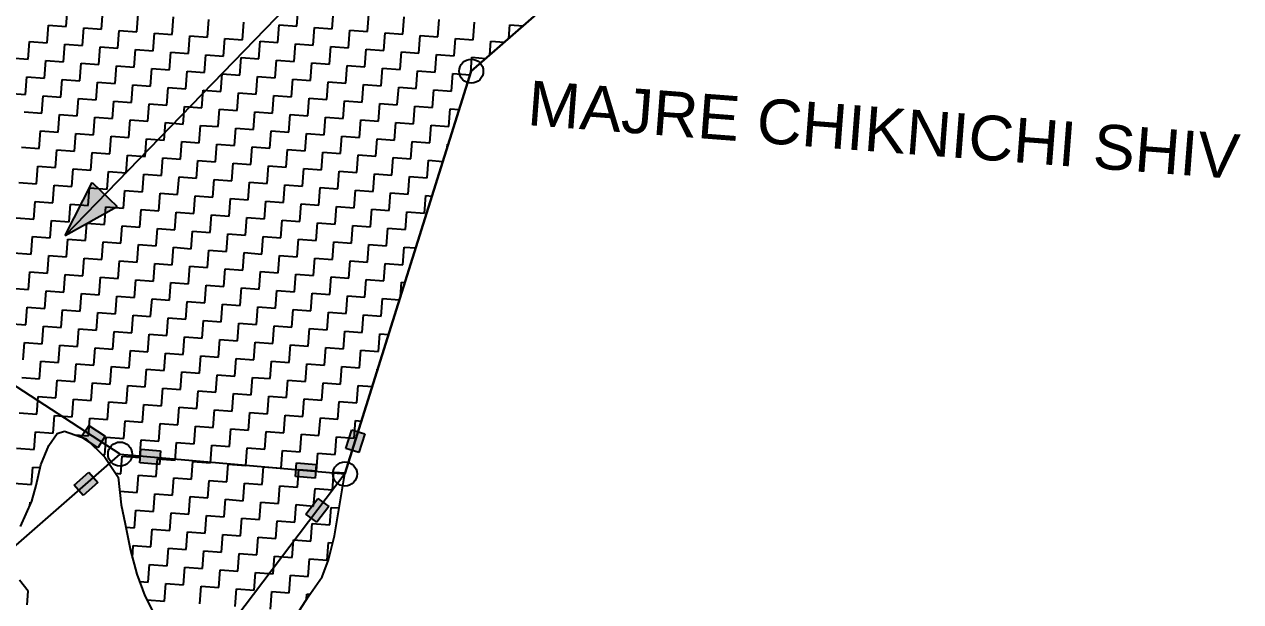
# Model space of a CAD drawing. Header units: metres. Extents: x 277693 to 281059, y 2038920 to 2043234.
# Drawn here: x 279938 to 280623, y 2039833 to 2040159 of the extents above; entities that cross this region are included whole.
import ezdxf

# ---------------------------------------------------------------- set-up
doc = ezdxf.new("R2010")
doc.units = ezdxf.units.M
doc.header["$MEASUREMENT"] = 0
for name, color, linetype in [('POLY_HATCH', 12, 'Continuous'), ('POLY_PARCEL', 6, 'Continuous'), ('TEXT_MAPOUT', 7, 'Continuous'), ('V_BOUND_LINE', 7, 'Continuous')]:
    doc.layers.add(name, color=color, linetype=linetype)
doc.styles.get("Standard").update_dxf_attribs({"font": 'arial.ttf'})

msp = doc.modelspace()

# ---------------------------------------------------------------- hatches: boundary and pattern name
h = msp.add_hatch(color=256)
h.paths.add_polyline_path([(279983.44, 2040062.76), (279976.39, 2040069.58), (279961.13, 2040039.71)])
h.paths.add_polyline_path([(279961.13, 2040039.71), (279990.49, 2040055.93), (279983.44, 2040062.76)])
for points in [[(279979.55, 2039920.07), (279983.74, 2039926.49), (279974.45, 2039932.54), (279970.26, 2039926.12)], [(280119.18, 2039919.64), (280126.5, 2039917.35), (280129.81, 2039927.92), (280122.49, 2039930.22)], [(280003.88, 2039919.28), (280003.2, 2039911.64), (280014.24, 2039910.66), (280014.92, 2039918.3)], [(280101.84, 2039902.91), (280102.51, 2039910.55), (280091.47, 2039911.53), (280090.79, 2039903.89)], [(279979.63, 2039900.48), (279974.58, 2039906.25), (279966.24, 2039898.95), (279971.28, 2039893.18)], [(280109.57, 2039886.88), (280103.46, 2039891.51), (280096.76, 2039882.67), (280102.87, 2039878.04)]]:
    msp.add_hatch(color=256).paths.add_polyline_path(points)

# ---------------------------------------------------------------- linework, layer by layer
for p, q in [((279961.13, 2040039.71), (280095.54, 2040178.55)), ((279961.13, 2040039.71), (279976.39, 2040069.58)), ((279976.39, 2040069.58), (279990.49, 2040055.93)), ((279961.13, 2040039.71), (279990.49, 2040055.93)), ((279970.26, 2039926.12), (279974.45, 2039932.54)), ((279974.45, 2039932.54), (279983.74, 2039926.49)), ((280119.18, 2039919.64), (280122.49, 2039930.22)), ((280122.49, 2039930.22), (280129.81, 2039927.92)), ((279979.55, 2039920.07), (279970.26, 2039926.12)), ((279983.74, 2039926.49), (279979.55, 2039920.07)), ((280129.81, 2039927.92), (280126.5, 2039917.35)), ((280003.2, 2039911.64), (280003.88, 2039919.28)), ((280003.88, 2039919.28), (280014.92, 2039918.3)), ((280014.92, 2039918.3), (280014.24, 2039910.66)), ((280126.5, 2039917.35), (280119.18, 2039919.64)), ((280014.24, 2039910.66), (280003.2, 2039911.64)), ((280090.79, 2039903.89), (280091.47, 2039911.53)), ((280091.47, 2039911.53), (280102.51, 2039910.55)), ((280102.51, 2039910.55), (280101.84, 2039902.91)), ((279966.24, 2039898.95), (279974.58, 2039906.25)), ((279974.58, 2039906.25), (279979.63, 2039900.48)), ((280101.84, 2039902.91), (280090.79, 2039903.89)), ((279971.28, 2039893.18), (279966.24, 2039898.95)), ((279979.63, 2039900.48), (279971.28, 2039893.18)), ((280096.76, 2039882.67), (280103.46, 2039891.51)), ((280103.46, 2039891.51), (280109.57, 2039886.88)), ((280102.87, 2039878.04), (280096.76, 2039882.67)), ((280109.57, 2039886.88), (280102.87, 2039878.04))]:
    msp.add_line(p, q)
for centre in [(280189.79, 2040132.25), (279992.1, 2039916.47), (280118.7, 2039905.27)]:
    msp.add_circle(centre, 6.78)
at = {"layer": 'POLY_HATCH'}
for p, q in [((280189.79, 2040132.25), (280326.14, 2040251.53)), ((280118.7, 2039905.27), (280189.79, 2040132.25)), ((279956.64, 2039928.03), (279960.91, 2039929.48)), ((279960.91, 2039929.48), (279973.02, 2039925.01)), ((279951.98, 2039921.27), (279956.64, 2039928.03)), ((279973.02, 2039925.01), (279983.51, 2039914.73)), ((279947.59, 2039910.34), (279951.98, 2039921.27)), ((279944.93, 2039898.69), (279947.59, 2039910.34)), ((279983.51, 2039914.73), (279990.96, 2039903.5)), ((279990.96, 2039903.5), (279992.74, 2039887.95)), ((280112.85, 2039870.43), (280118.7, 2039905.27)), ((279942.49, 2039889.99), (279944.93, 2039898.69)), ((279936.07, 2039875.66), (279942.49, 2039889.99)), ((279992.74, 2039887.95), (279994.89, 2039877.12)), ((279994.89, 2039877.12), (279997.9, 2039862.08)), ((280109.38, 2039856.85), (280112.85, 2039870.43)), ((279997.9, 2039862.08), (280001.63, 2039848.75)), ((280105.8, 2039847.35), (280109.38, 2039856.85)), ((280001.63, 2039848.75), (280006.04, 2039836.57)), ((280098.03, 2039836.13), (280105.8, 2039847.35)), ((279940.42, 2039839.17), (279935.56, 2039845.47)), ((279939.84, 2039831.51), (279940.42, 2039839.17)), ((280006.04, 2039836.57), (280010.18, 2039828.55)), ((280091.56, 2039826.03), (280098.03, 2039836.13))]:
    msp.add_line(p, q, dxfattribs=at)
at = {"layer": 'POLY_HATCH', "linetype": 'Continuous'}
for p, q in [((279961.8, 2040157.39), (279962.56, 2040167.32)), ((279981.66, 2040155.89), (279982.41, 2040165.81)), ((280001.52, 2040154.38), (280002.27, 2040164.31)), ((280021.37, 2040152.87), (280022.12, 2040162.8)), ((280091.62, 2040157.53), (280092.37, 2040167.46)), ((280111.47, 2040156.03), (280112.23, 2040165.95)), ((280131.33, 2040154.52), (280132.08, 2040164.45)), ((280151.18, 2040153.01), (280151.94, 2040162.94)), ((279951.12, 2040148.22), (279951.88, 2040158.14)), ((279951.88, 2040158.14), (279961.8, 2040157.39)), ((279970.98, 2040146.71), (279971.73, 2040156.64)), ((279971.73, 2040156.64), (279981.66, 2040155.89)), ((279990.83, 2040145.2), (279991.59, 2040155.13)), ((279991.59, 2040155.13), (280001.52, 2040154.38)), ((280041.23, 2040151.37), (280041.98, 2040161.3)), ((280061.08, 2040149.86), (280061.83, 2040159.79)), ((280080.94, 2040148.36), (280081.69, 2040158.28)), ((280081.69, 2040158.28), (280091.62, 2040157.53)), ((280100.79, 2040146.85), (280101.55, 2040156.78)), ((280101.55, 2040156.78), (280111.47, 2040156.03)), ((280120.65, 2040145.34), (280121.4, 2040155.27)), ((280121.4, 2040155.27), (280131.33, 2040154.52)), ((280171.04, 2040151.51), (280171.79, 2040161.44)), ((280190.9, 2040150), (280191.65, 2040159.93)), ((280210.92, 2040150.74), (280211.5, 2040158.42)), ((280211.5, 2040158.42), (280219.05, 2040157.85)), ((279940.44, 2040139.04), (279941.2, 2040148.97)), ((279941.2, 2040148.97), (279951.12, 2040148.22)), ((280010.69, 2040143.7), (280011.44, 2040153.63)), ((280011.44, 2040153.63), (280021.37, 2040152.87)), ((280030.55, 2040142.19), (280031.3, 2040152.12)), ((280031.3, 2040152.12), (280041.23, 2040151.37)), ((280050.4, 2040140.69), (280051.15, 2040150.62)), ((280051.15, 2040150.62), (280061.08, 2040149.86)), ((280070.26, 2040139.18), (280071.01, 2040149.11)), ((280071.01, 2040149.11), (280080.94, 2040148.36)), ((280140.5, 2040143.84), (280141.26, 2040153.77)), ((280141.26, 2040153.77), (280151.18, 2040153.01)), ((280160.36, 2040142.33), (280161.11, 2040152.26)), ((280161.11, 2040152.26), (280171.04, 2040151.51)), ((280180.22, 2040140.83), (280180.97, 2040150.75)), ((280180.97, 2040150.75), (280190.9, 2040150)), ((280200.23, 2040141.38), (280200.82, 2040149.25)), ((280200.82, 2040149.25), (280208.55, 2040148.66)), ((279960.3, 2040137.54), (279961.05, 2040147.46)), ((279961.05, 2040147.46), (279970.98, 2040146.71)), ((279980.15, 2040136.03), (279980.91, 2040145.96)), ((279980.91, 2040145.96), (279990.83, 2040145.2)), ((280000.01, 2040134.52), (280000.76, 2040144.45)), ((280000.76, 2040144.45), (280010.69, 2040143.7)), ((280019.87, 2040133.02), (280020.62, 2040142.95)), ((280020.62, 2040142.95), (280030.55, 2040142.19)), ((280039.72, 2040131.51), (280040.47, 2040141.44)), ((280040.47, 2040141.44), (280050.4, 2040140.69)), ((280090.11, 2040137.68), (280090.87, 2040147.6)), ((280090.87, 2040147.6), (280100.79, 2040146.85)), ((280109.97, 2040136.17), (280110.72, 2040146.1)), ((280110.72, 2040146.1), (280120.65, 2040145.34)), ((280129.82, 2040134.66), (280130.58, 2040144.59)), ((280130.58, 2040144.59), (280140.5, 2040143.84)), ((280149.68, 2040133.16), (280150.43, 2040143.09)), ((280150.43, 2040143.09), (280160.36, 2040142.33)), ((280169.53, 2040131.65), (280170.29, 2040141.58)), ((280170.29, 2040141.58), (280180.22, 2040140.83)), ((279930.52, 2040139.79), (279940.44, 2040139.04)), ((279949.62, 2040128.36), (279950.37, 2040138.29)), ((279950.37, 2040138.29), (279960.3, 2040137.54)), ((279969.47, 2040126.86), (279970.23, 2040136.78)), ((279970.23, 2040136.78), (279980.15, 2040136.03)), ((279989.33, 2040125.35), (279990.08, 2040135.28)), ((279990.08, 2040135.28), (280000.01, 2040134.52)), ((280059.58, 2040130.01), (280060.33, 2040139.93)), ((280060.33, 2040139.93), (280070.26, 2040139.18)), ((280079.43, 2040128.5), (280080.18, 2040138.43)), ((280080.18, 2040138.43), (280090.11, 2040137.68)), ((280099.29, 2040126.99), (280100.04, 2040136.92)), ((280100.04, 2040136.92), (280109.97, 2040136.17)), ((280119.14, 2040125.49), (280119.9, 2040135.42)), ((280119.9, 2040135.42), (280129.82, 2040134.66)), ((280189.47, 2040131.24), (280190.14, 2040140.07)), ((280190.14, 2040140.07), (280198.05, 2040139.47)), ((279938.94, 2040119.19), (279939.69, 2040129.11)), ((279939.69, 2040129.11), (279949.62, 2040128.36)), ((280009.18, 2040123.84), (280009.94, 2040133.77)), ((280009.94, 2040133.77), (280019.87, 2040133.02)), ((280029.04, 2040122.34), (280029.79, 2040132.27)), ((280029.79, 2040132.27), (280039.72, 2040131.51)), ((280048.9, 2040120.83), (280049.65, 2040130.76)), ((280049.65, 2040130.76), (280059.58, 2040130.01)), ((280068.75, 2040119.33), (280069.5, 2040129.25)), ((280069.5, 2040129.25), (280079.43, 2040128.5)), ((280088.61, 2040117.82), (280089.36, 2040127.75)), ((280089.36, 2040127.75), (280099.29, 2040126.99)), ((280139, 2040123.98), (280139.75, 2040133.91)), ((280139.75, 2040133.91), (280149.68, 2040133.16)), ((280158.85, 2040122.48), (280159.61, 2040132.41)), ((280159.61, 2040132.41), (280169.53, 2040131.65)), ((280178.71, 2040120.97), (280179.46, 2040130.9)), ((280179.46, 2040130.9), (280189.14, 2040130.17)), ((279958.79, 2040117.68), (279959.55, 2040127.61)), ((279959.55, 2040127.61), (279969.47, 2040126.86)), ((279978.65, 2040116.17), (279979.4, 2040126.1)), ((279979.4, 2040126.1), (279989.33, 2040125.35)), ((279998.5, 2040114.67), (279999.26, 2040124.6)), ((279999.26, 2040124.6), (280009.18, 2040123.84)), ((280018.36, 2040113.16), (280019.11, 2040123.09)), ((280019.11, 2040123.09), (280029.04, 2040122.34)), ((280038.21, 2040111.66), (280038.97, 2040121.58)), ((280038.97, 2040121.58), (280048.9, 2040120.83)), ((280108.46, 2040116.31), (280109.22, 2040126.24)), ((280109.22, 2040126.24), (280119.14, 2040125.49)), ((280128.32, 2040114.81), (280129.07, 2040124.74)), ((280129.07, 2040124.74), (280139, 2040123.98)), ((280148.17, 2040113.3), (280148.93, 2040123.23)), ((280148.93, 2040123.23), (280158.85, 2040122.48)), ((280168.03, 2040111.8), (280168.78, 2040121.72)), ((280168.78, 2040121.72), (280178.71, 2040120.97)), ((279929.01, 2040119.94), (279938.94, 2040119.19)), ((279948.11, 2040108.51), (279948.86, 2040118.43)), ((279948.86, 2040118.43), (279958.79, 2040117.68)), ((279967.97, 2040107), (279968.72, 2040116.93)), ((279968.72, 2040116.93), (279978.65, 2040116.17)), ((279987.82, 2040105.49), (279988.58, 2040115.42)), ((279988.58, 2040115.42), (279998.5, 2040114.67)), ((280058.07, 2040110.15), (280058.82, 2040120.08)), ((280058.82, 2040120.08), (280068.75, 2040119.33)), ((280077.93, 2040108.65), (280078.68, 2040118.57)), ((280078.68, 2040118.57), (280088.61, 2040117.82)), ((280097.78, 2040107.14), (280098.53, 2040117.07)), ((280098.53, 2040117.07), (280108.46, 2040116.31)), ((280117.64, 2040105.63), (280118.39, 2040115.56)), ((280118.39, 2040115.56), (280128.32, 2040114.81)), ((280137.49, 2040104.13), (280138.25, 2040114.06)), ((280138.25, 2040114.06), (280148.17, 2040113.3)), ((279938.18, 2040109.26), (279948.11, 2040108.51)), ((279957.29, 2040097.82), (279958.04, 2040107.75)), ((279958.04, 2040107.75), (279967.97, 2040107)), ((280007.68, 2040103.99), (280008.43, 2040113.92)), ((280008.43, 2040113.92), (280018.36, 2040113.16)), ((280027.53, 2040102.48), (280028.29, 2040112.41)), ((280028.29, 2040112.41), (280038.21, 2040111.66)), ((280047.39, 2040100.98), (280048.14, 2040110.9)), ((280048.14, 2040110.9), (280058.07, 2040110.15)), ((280067.25, 2040099.47), (280068, 2040109.4)), ((280068, 2040109.4), (280077.93, 2040108.65)), ((280087.1, 2040097.96), (280087.85, 2040107.89)), ((280087.85, 2040107.89), (280097.78, 2040107.14)), ((280157.35, 2040102.62), (280158.1, 2040112.55)), ((280158.1, 2040112.55), (280168.03, 2040111.8)), ((280177.2, 2040101.12), (280177.96, 2040111.04)), ((280177.96, 2040111.04), (280183.03, 2040110.66)), ((279977.14, 2040096.32), (279977.9, 2040106.25)), ((279977.9, 2040106.25), (279987.82, 2040105.49)), ((279997, 2040094.81), (279997.75, 2040104.74)), ((279997.75, 2040104.74), (280007.68, 2040103.99)), ((280016.85, 2040093.31), (280017.61, 2040103.24)), ((280017.61, 2040103.24), (280027.53, 2040102.48)), ((280036.71, 2040091.8), (280037.46, 2040101.73)), ((280037.46, 2040101.73), (280047.39, 2040100.98)), ((280106.96, 2040096.46), (280107.71, 2040106.39)), ((280107.71, 2040106.39), (280117.64, 2040105.63)), ((280126.81, 2040094.95), (280127.56, 2040104.88)), ((280127.56, 2040104.88), (280137.49, 2040104.13)), ((280146.67, 2040093.45), (280147.42, 2040103.37)), ((280147.42, 2040103.37), (280157.35, 2040102.62)), ((280166.52, 2040091.94), (280167.28, 2040101.87)), ((280167.28, 2040101.87), (280177.2, 2040101.12)), ((279946.61, 2040088.65), (279947.36, 2040098.58)), ((279947.36, 2040098.58), (279957.29, 2040097.82)), ((279966.46, 2040087.14), (279967.21, 2040097.07)), ((279967.21, 2040097.07), (279977.14, 2040096.32)), ((279986.32, 2040085.64), (279987.07, 2040095.57)), ((279987.07, 2040095.57), (279997, 2040094.81)), ((280006.17, 2040084.13), (280006.93, 2040094.06)), ((280006.93, 2040094.06), (280016.85, 2040093.31)), ((280056.56, 2040090.3), (280057.32, 2040100.22)), ((280057.32, 2040100.22), (280067.25, 2040099.47)), ((280076.42, 2040088.79), (280077.17, 2040098.72)), ((280077.17, 2040098.72), (280087.1, 2040097.96)), ((280096.28, 2040087.28), (280097.03, 2040097.21)), ((280097.03, 2040097.21), (280106.96, 2040096.46)), ((280116.13, 2040085.78), (280116.88, 2040095.71)), ((280116.88, 2040095.71), (280126.81, 2040094.95)), ((280135.99, 2040084.27), (280136.74, 2040094.2)), ((280136.74, 2040094.2), (280146.67, 2040093.45)), ((279936.68, 2040089.4), (279946.61, 2040088.65)), ((279955.78, 2040077.97), (279956.53, 2040087.9)), ((279956.53, 2040087.9), (279966.46, 2040087.14)), ((280026.03, 2040082.63), (280026.78, 2040092.55)), ((280026.78, 2040092.55), (280036.71, 2040091.8)), ((280045.88, 2040081.12), (280046.64, 2040091.05)), ((280046.64, 2040091.05), (280056.56, 2040090.3)), ((280065.74, 2040079.61), (280066.49, 2040089.54)), ((280066.49, 2040089.54), (280076.42, 2040088.79)), ((280085.59, 2040078.11), (280086.35, 2040088.04)), ((280086.35, 2040088.04), (280096.28, 2040087.28)), ((280155.84, 2040082.77), (280156.6, 2040092.69)), ((280156.6, 2040092.69), (280166.52, 2040091.94)), ((280176.3, 2040089.18), (280176.45, 2040091.19)), ((280176.45, 2040091.19), (280176.92, 2040091.15)), ((279975.64, 2040076.46), (279976.39, 2040086.39)), ((279976.39, 2040086.39), (279986.32, 2040085.64)), ((279995.49, 2040074.96), (279996.24, 2040084.89)), ((279996.24, 2040084.89), (280006.17, 2040084.13)), ((280015.35, 2040073.45), (280016.1, 2040083.38)), ((280016.1, 2040083.38), (280026.03, 2040082.63)), ((280035.2, 2040071.95), (280035.96, 2040081.87)), ((280035.96, 2040081.87), (280045.88, 2040081.12)), ((280055.06, 2040070.44), (280055.81, 2040080.37)), ((280055.81, 2040080.37), (280065.74, 2040079.61)), ((280105.45, 2040076.6), (280106.2, 2040086.53)), ((280106.2, 2040086.53), (280116.13, 2040085.78)), ((280125.31, 2040075.1), (280126.06, 2040085.03)), ((280126.06, 2040085.03), (280135.99, 2040084.27)), ((280145.16, 2040073.59), (280145.91, 2040083.52)), ((280145.91, 2040083.52), (280155.84, 2040082.77)), ((280165.02, 2040072.09), (280165.77, 2040082.01)), ((280165.77, 2040082.01), (280173.86, 2040081.4)), ((279945.1, 2040068.79), (279945.85, 2040078.72)), ((279945.85, 2040078.72), (279955.78, 2040077.97)), ((279964.96, 2040067.29), (279965.71, 2040077.22)), ((279965.71, 2040077.22), (279975.64, 2040076.46)), ((279984.81, 2040065.78), (279985.56, 2040075.71)), ((279985.56, 2040075.71), (279995.49, 2040074.96)), ((280004.67, 2040064.28), (280005.42, 2040074.2)), ((280005.42, 2040074.2), (280015.35, 2040073.45)), ((280074.91, 2040068.93), (280075.67, 2040078.86)), ((280075.67, 2040078.86), (280085.59, 2040078.11)), ((280094.77, 2040067.43), (280095.52, 2040077.36)), ((280095.52, 2040077.36), (280105.45, 2040076.6)), ((280114.63, 2040065.92), (280115.38, 2040075.85)), ((280115.38, 2040075.85), (280125.31, 2040075.1)), ((280134.48, 2040064.42), (280135.23, 2040074.34)), ((280135.23, 2040074.34), (280145.16, 2040073.59)), ((279935.17, 2040069.55), (279945.1, 2040068.79)), ((279954.28, 2040058.11), (279955.03, 2040068.04)), ((279955.03, 2040068.04), (279964.96, 2040067.29)), ((279974.13, 2040056.61), (279974.88, 2040066.54)), ((279974.88, 2040066.54), (279984.81, 2040065.78)), ((280024.52, 2040062.77), (280025.28, 2040072.7)), ((280025.28, 2040072.7), (280035.2, 2040071.95)), ((280044.38, 2040061.27), (280045.13, 2040071.19)), ((280045.13, 2040071.19), (280055.06, 2040070.44)), ((280064.23, 2040059.76), (280064.99, 2040069.69)), ((280064.99, 2040069.69), (280074.91, 2040068.93)), ((280084.09, 2040058.25), (280084.84, 2040068.18)), ((280084.84, 2040068.18), (280094.77, 2040067.43)), ((280103.94, 2040056.75), (280104.7, 2040066.68)), ((280104.7, 2040066.68), (280114.63, 2040065.92)), ((280154.34, 2040062.91), (280155.09, 2040072.84)), ((280155.09, 2040072.84), (280165.02, 2040072.09)), ((279993.99, 2040055.1), (279994.74, 2040065.03)), ((279994.74, 2040065.03), (280004.67, 2040064.28)), ((280013.84, 2040053.6), (280014.59, 2040063.52)), ((280014.59, 2040063.52), (280024.52, 2040062.77)), ((280033.7, 2040052.09), (280034.45, 2040062.02)), ((280034.45, 2040062.02), (280044.38, 2040061.27)), ((280053.55, 2040050.58), (280054.31, 2040060.51)), ((280054.31, 2040060.51), (280064.23, 2040059.76)), ((280123.8, 2040055.24), (280124.55, 2040065.17)), ((280124.55, 2040065.17), (280134.48, 2040064.42)), ((280143.66, 2040053.74), (280144.41, 2040063.66)), ((280144.41, 2040063.66), (280154.34, 2040062.91)), ((280163.51, 2040052.23), (280164.26, 2040062.16)), ((280164.26, 2040062.16), (280167.75, 2040061.89)), ((279943.59, 2040048.94), (279944.35, 2040058.87)), ((279944.35, 2040058.87), (279954.28, 2040058.11)), ((279963.45, 2040047.43), (279964.2, 2040057.36)), ((279964.2, 2040057.36), (279974.13, 2040056.61)), ((279983.31, 2040045.93), (279984.06, 2040055.85)), ((279984.06, 2040055.85), (279993.99, 2040055.1)), ((280003.16, 2040044.42), (280003.91, 2040054.35)), ((280003.91, 2040054.35), (280013.84, 2040053.6)), ((280023.02, 2040042.92), (280023.77, 2040052.84)), ((280023.77, 2040052.84), (280033.7, 2040052.09)), ((280073.41, 2040049.08), (280074.16, 2040059.01)), ((280074.16, 2040059.01), (280084.09, 2040058.25)), ((280093.26, 2040047.57), (280094.02, 2040057.5)), ((280094.02, 2040057.5), (280103.94, 2040056.75)), ((280113.12, 2040046.07), (280113.87, 2040055.99)), ((280113.87, 2040055.99), (280123.8, 2040055.24)), ((280132.98, 2040044.56), (280133.73, 2040054.49)), ((280133.73, 2040054.49), (280143.66, 2040053.74)), ((280152.83, 2040043.06), (280153.58, 2040052.98)), ((280153.58, 2040052.98), (280163.51, 2040052.23)), ((279933.67, 2040049.69), (279943.59, 2040048.94)), ((279952.77, 2040038.26), (279953.52, 2040048.19)), ((279953.52, 2040048.19), (279963.45, 2040047.43)), ((279972.62, 2040036.75), (279973.38, 2040046.68)), ((279973.38, 2040046.68), (279983.31, 2040045.93)), ((280042.87, 2040041.41), (280043.63, 2040051.34)), ((280043.63, 2040051.34), (280053.55, 2040050.58)), ((280062.73, 2040039.9), (280063.48, 2040049.83)), ((280063.48, 2040049.83), (280073.41, 2040049.08)), ((280082.58, 2040038.4), (280083.34, 2040048.33)), ((280083.34, 2040048.33), (280093.26, 2040047.57)), ((280102.44, 2040036.89), (280103.19, 2040046.82)), ((280103.19, 2040046.82), (280113.12, 2040046.07)), ((279942.09, 2040029.08), (279942.84, 2040039.01)), ((279942.84, 2040039.01), (279952.77, 2040038.26)), ((279992.48, 2040035.25), (279993.23, 2040045.17)), ((279993.23, 2040045.17), (280003.16, 2040044.42)), ((280012.34, 2040033.74), (280013.09, 2040043.67)), ((280013.09, 2040043.67), (280023.02, 2040042.92)), ((280032.19, 2040032.23), (280032.94, 2040042.16)), ((280032.94, 2040042.16), (280042.87, 2040041.41)), ((280052.05, 2040030.73), (280052.8, 2040040.66)), ((280052.8, 2040040.66), (280062.73, 2040039.9)), ((280071.9, 2040029.22), (280072.66, 2040039.15)), ((280072.66, 2040039.15), (280082.58, 2040038.4)), ((280122.29, 2040035.39), (280123.05, 2040045.31)), ((280123.05, 2040045.31), (280132.98, 2040044.56)), ((280142.15, 2040033.88), (280142.9, 2040043.81)), ((280142.9, 2040043.81), (280152.83, 2040043.06)), ((279961.94, 2040027.58), (279962.7, 2040037.51)), ((279962.7, 2040037.51), (279972.62, 2040036.75)), ((279981.8, 2040026.07), (279982.55, 2040036)), ((279982.55, 2040036), (279992.48, 2040035.25)), ((280001.66, 2040024.57), (280002.41, 2040034.49)), ((280002.41, 2040034.49), (280012.34, 2040033.74)), ((280021.51, 2040023.06), (280022.26, 2040032.99)), ((280022.26, 2040032.99), (280032.19, 2040032.23)), ((280091.76, 2040027.72), (280092.51, 2040037.65)), ((280092.51, 2040037.65), (280102.44, 2040036.89)), ((280111.61, 2040026.21), (280112.37, 2040036.14)), ((280112.37, 2040036.14), (280122.29, 2040035.39)), ((280131.47, 2040024.71), (280132.22, 2040034.63)), ((280132.22, 2040034.63), (280142.15, 2040033.88)), ((280151.32, 2040023.2), (280152.08, 2040033.13)), ((280152.08, 2040033.13), (280158.59, 2040032.63)), ((279932.16, 2040029.84), (279942.09, 2040029.08)), ((279951.26, 2040018.4), (279952.02, 2040028.33)), ((279952.02, 2040028.33), (279961.94, 2040027.58)), ((279971.12, 2040016.9), (279971.87, 2040026.82)), ((279971.87, 2040026.82), (279981.8, 2040026.07)), ((279990.97, 2040015.39), (279991.73, 2040025.32)), ((279991.73, 2040025.32), (280001.66, 2040024.57)), ((280041.37, 2040021.55), (280042.12, 2040031.48)), ((280042.12, 2040031.48), (280052.05, 2040030.73)), ((280061.22, 2040020.05), (280061.97, 2040029.98)), ((280061.97, 2040029.98), (280071.9, 2040029.22)), ((280081.08, 2040018.54), (280081.83, 2040028.47)), ((280081.83, 2040028.47), (280091.76, 2040027.72)), ((280100.93, 2040017.04), (280101.69, 2040026.96)), ((280101.69, 2040026.96), (280111.61, 2040026.21)), ((280120.79, 2040015.53), (280121.54, 2040025.46)), ((280121.54, 2040025.46), (280131.47, 2040024.71)), ((279940.58, 2040009.23), (279941.34, 2040019.16)), ((279941.34, 2040019.16), (279951.26, 2040018.4)), ((280010.83, 2040013.89), (280011.58, 2040023.81)), ((280011.58, 2040023.81), (280021.51, 2040023.06)), ((280030.69, 2040012.38), (280031.44, 2040022.31)), ((280031.44, 2040022.31), (280041.37, 2040021.55)), ((280050.54, 2040010.87), (280051.29, 2040020.8)), ((280051.29, 2040020.8), (280061.22, 2040020.05)), ((280070.4, 2040009.37), (280071.15, 2040019.3)), ((280071.15, 2040019.3), (280081.08, 2040018.54)), ((280140.64, 2040014.02), (280141.4, 2040023.95)), ((280141.4, 2040023.95), (280151.32, 2040023.2)), ((279960.44, 2040007.72), (279961.19, 2040017.65)), ((279961.19, 2040017.65), (279971.12, 2040016.9)), ((279980.29, 2040006.22), (279981.05, 2040016.14)), ((279981.05, 2040016.14), (279990.97, 2040015.39)), ((280000.15, 2040004.71), (280000.9, 2040014.64)), ((280000.9, 2040014.64), (280010.83, 2040013.89)), ((280020, 2040003.2), (280020.76, 2040013.13)), ((280020.76, 2040013.13), (280030.69, 2040012.38)), ((280039.86, 2040001.7), (280040.61, 2040011.63)), ((280040.61, 2040011.63), (280050.54, 2040010.87)), ((280090.25, 2040007.86), (280091.01, 2040017.79)), ((280091.01, 2040017.79), (280100.93, 2040017.04)), ((280110.11, 2040006.36), (280110.86, 2040016.28)), ((280110.86, 2040016.28), (280120.79, 2040015.53)), ((280129.96, 2040004.85), (280130.72, 2040014.78)), ((280130.72, 2040014.78), (280140.64, 2040014.02)), ((280149.95, 2040005.05), (280150.57, 2040013.27)), ((280150.57, 2040013.27), (280152.48, 2040013.13)), ((279930.65, 2040009.98), (279940.58, 2040009.23)), ((279949.76, 2039998.55), (279950.51, 2040008.47)), ((279950.51, 2040008.47), (279960.44, 2040007.72)), ((279969.61, 2039997.04), (279970.37, 2040006.97)), ((279970.37, 2040006.97), (279980.29, 2040006.22)), ((279989.47, 2039995.54), (279990.22, 2040005.46)), ((279990.22, 2040005.46), (280000.15, 2040004.71)), ((280059.72, 2040000.19), (280060.47, 2040010.12)), ((280060.47, 2040010.12), (280070.4, 2040009.37)), ((280079.57, 2039998.69), (280080.32, 2040008.61)), ((280080.32, 2040008.61), (280090.25, 2040007.86)), ((280099.43, 2039997.18), (280100.18, 2040007.11)), ((280100.18, 2040007.11), (280110.11, 2040006.36)), ((280119.28, 2039995.68), (280120.04, 2040005.6)), ((280120.04, 2040005.6), (280129.96, 2040004.85)), ((279939.08, 2039989.37), (279939.83, 2039999.3)), ((279939.83, 2039999.3), (279949.76, 2039998.55)), ((279958.93, 2039987.87), (279959.69, 2039997.79)), ((279959.69, 2039997.79), (279969.61, 2039997.04)), ((280009.32, 2039994.03), (280010.08, 2040003.96)), ((280010.08, 2040003.96), (280020, 2040003.2)), ((280029.18, 2039992.52), (280029.93, 2040002.45)), ((280029.93, 2040002.45), (280039.86, 2040001.7)), ((280049.04, 2039991.02), (280049.79, 2040000.95)), ((280049.79, 2040000.95), (280059.72, 2040000.19)), ((280068.89, 2039989.51), (280069.64, 2039999.44)), ((280069.64, 2039999.44), (280079.57, 2039998.69)), ((280088.75, 2039988.01), (280089.5, 2039997.93)), ((280089.5, 2039997.93), (280099.43, 2039997.18)), ((280139.14, 2039994.17), (280139.89, 2040004.1)), ((280139.89, 2040004.1), (280149.42, 2040003.37)), ((279978.79, 2039986.36), (279979.54, 2039996.29)), ((279979.54, 2039996.29), (279989.47, 2039995.54)), ((279998.64, 2039984.85), (279999.4, 2039994.78)), ((279999.4, 2039994.78), (280009.32, 2039994.03)), ((280018.5, 2039983.35), (280019.25, 2039993.28)), ((280019.25, 2039993.28), (280029.18, 2039992.52)), ((280038.35, 2039981.84), (280039.11, 2039991.77)), ((280039.11, 2039991.77), (280049.04, 2039991.02)), ((280108.6, 2039986.5), (280109.35, 2039996.43)), ((280109.35, 2039996.43), (280119.28, 2039995.68)), ((280128.46, 2039984.99), (280129.21, 2039994.92)), ((280129.21, 2039994.92), (280139.14, 2039994.17)), ((279929.15, 2039990.13), (279939.08, 2039989.37)), ((279948.25, 2039978.69), (279949, 2039988.62)), ((279949, 2039988.62), (279958.93, 2039987.87)), ((279968.11, 2039977.19), (279968.86, 2039987.11)), ((279968.86, 2039987.11), (279978.79, 2039986.36)), ((279987.96, 2039975.68), (279988.72, 2039985.61)), ((279988.72, 2039985.61), (279998.64, 2039984.85)), ((280007.82, 2039974.17), (280008.57, 2039984.1)), ((280008.57, 2039984.1), (280018.5, 2039983.35)), ((280058.21, 2039980.34), (280058.96, 2039990.26)), ((280058.96, 2039990.26), (280068.89, 2039989.51)), ((280078.07, 2039978.83), (280078.82, 2039988.76)), ((280078.82, 2039988.76), (280088.75, 2039988.01)), ((280097.92, 2039977.33), (280098.67, 2039987.25)), ((280098.67, 2039987.25), (280108.6, 2039986.5)), ((280117.78, 2039975.82), (280118.53, 2039985.75)), ((280118.53, 2039985.75), (280128.46, 2039984.99)), ((280137.63, 2039974.31), (280138.39, 2039984.24)), ((280138.39, 2039984.24), (280143.31, 2039983.87)), ((279937.57, 2039969.52), (279938.32, 2039979.44)), ((279938.32, 2039979.44), (279948.25, 2039978.69)), ((279957.43, 2039968.01), (279958.18, 2039977.94)), ((279958.18, 2039977.94), (279968.11, 2039977.19)), ((280027.67, 2039972.67), (280028.43, 2039982.6)), ((280028.43, 2039982.6), (280038.35, 2039981.84)), ((280047.53, 2039971.16), (280048.28, 2039981.09)), ((280048.28, 2039981.09), (280058.21, 2039980.34)), ((280067.38, 2039969.66), (280068.14, 2039979.58)), ((280068.14, 2039979.58), (280078.07, 2039978.83)), ((280087.24, 2039968.15), (280087.99, 2039978.08)), ((280087.99, 2039978.08), (280097.92, 2039977.33)), ((279977.28, 2039966.5), (279978.04, 2039976.43)), ((279978.04, 2039976.43), (279987.96, 2039975.68)), ((279997.14, 2039965), (279997.89, 2039974.93)), ((279997.89, 2039974.93), (280007.82, 2039974.17)), ((280016.99, 2039963.49), (280017.75, 2039973.42)), ((280017.75, 2039973.42), (280027.67, 2039972.67)), ((280036.85, 2039961.99), (280037.6, 2039971.92)), ((280037.6, 2039971.92), (280047.53, 2039971.16)), ((280056.7, 2039960.48), (280057.46, 2039970.41)), ((280057.46, 2039970.41), (280067.38, 2039969.66)), ((280107.1, 2039966.64), (280107.85, 2039976.57)), ((280107.85, 2039976.57), (280117.78, 2039975.82)), ((280126.95, 2039965.14), (280127.7, 2039975.07)), ((280127.7, 2039975.07), (280137.63, 2039974.31)), ((279946.75, 2039958.84), (279947.5, 2039968.76)), ((279947.5, 2039968.76), (279957.43, 2039968.01)), ((279966.6, 2039957.33), (279967.35, 2039967.26)), ((279967.35, 2039967.26), (279977.28, 2039966.5)), ((279986.46, 2039955.82), (279987.21, 2039965.75)), ((279987.21, 2039965.75), (279997.14, 2039965)), ((280006.31, 2039954.32), (280007.07, 2039964.25)), ((280007.07, 2039964.25), (280016.99, 2039963.49)), ((280076.56, 2039958.98), (280077.31, 2039968.9)), ((280077.31, 2039968.9), (280087.24, 2039968.15)), ((280096.42, 2039957.47), (280097.17, 2039967.4)), ((280097.17, 2039967.4), (280107.1, 2039966.64)), ((280116.27, 2039955.96), (280117.02, 2039965.89)), ((280117.02, 2039965.89), (280126.95, 2039965.14)), ((280136.77, 2039962.98), (280136.88, 2039964.39)), ((280136.88, 2039964.39), (280137.21, 2039964.36)), ((279936.82, 2039959.59), (279946.75, 2039958.84)), ((279955.92, 2039948.16), (279956.67, 2039958.08)), ((279956.67, 2039958.08), (279966.6, 2039957.33)), ((279975.78, 2039946.65), (279976.53, 2039956.58)), ((279976.53, 2039956.58), (279986.46, 2039955.82)), ((280026.17, 2039952.81), (280026.92, 2039962.74)), ((280026.92, 2039962.74), (280036.85, 2039961.99)), ((280046.02, 2039951.31), (280046.78, 2039961.23)), ((280046.78, 2039961.23), (280056.7, 2039960.48)), ((280065.88, 2039949.8), (280066.63, 2039959.73)), ((280066.63, 2039959.73), (280076.56, 2039958.98)), ((280085.73, 2039948.3), (280086.49, 2039958.22)), ((280086.49, 2039958.22), (280096.42, 2039957.47)), ((280105.59, 2039946.79), (280106.34, 2039956.72)), ((280106.34, 2039956.72), (280116.27, 2039955.96)), ((279995.63, 2039945.14), (279996.38, 2039955.07)), ((279996.38, 2039955.07), (280006.31, 2039954.32)), ((280015.49, 2039943.64), (280016.24, 2039953.57)), ((280016.24, 2039953.57), (280026.17, 2039952.81)), ((280035.34, 2039942.13), (280036.1, 2039952.06)), ((280036.1, 2039952.06), (280046.02, 2039951.31)), ((280055.2, 2039940.63), (280055.95, 2039950.55)), ((280055.95, 2039950.55), (280065.88, 2039949.8)), ((280125.45, 2039945.28), (280126.2, 2039955.21)), ((280126.2, 2039955.21), (280134.15, 2039954.61)), ((279945.24, 2039938.98), (279945.99, 2039948.91)), ((279945.99, 2039948.91), (279955.92, 2039948.16)), ((279965.1, 2039937.47), (279965.85, 2039947.4)), ((279965.85, 2039947.4), (279975.78, 2039946.65)), ((279984.95, 2039935.97), (279985.7, 2039945.9)), ((279985.7, 2039945.9), (279995.63, 2039945.14)), ((280004.81, 2039934.46), (280005.56, 2039944.39)), ((280005.56, 2039944.39), (280015.49, 2039943.64)), ((280024.66, 2039932.96), (280025.42, 2039942.88)), ((280025.42, 2039942.88), (280035.34, 2039942.13)), ((280075.05, 2039939.12), (280075.81, 2039949.05)), ((280075.81, 2039949.05), (280085.73, 2039948.3)), ((280094.91, 2039937.61), (280095.66, 2039947.54)), ((280095.66, 2039947.54), (280105.59, 2039946.79)), ((280114.77, 2039936.11), (280115.52, 2039946.04)), ((280115.52, 2039946.04), (280125.45, 2039945.28)), ((279935.31, 2039939.73), (279945.24, 2039938.98)), ((279954.41, 2039928.3), (279955.17, 2039938.23)), ((279955.17, 2039938.23), (279965.1, 2039937.47)), ((279974.27, 2039926.79), (279975.02, 2039936.72)), ((279975.02, 2039936.72), (279984.95, 2039935.97)), ((280044.52, 2039931.45), (280045.27, 2039941.38)), ((280045.27, 2039941.38), (280055.2, 2039940.63)), ((280064.37, 2039929.95), (280065.13, 2039939.87)), ((280065.13, 2039939.87), (280075.05, 2039939.12)), ((280084.23, 2039928.44), (280084.98, 2039938.37)), ((280084.98, 2039938.37), (280094.91, 2039937.61)), ((280104.08, 2039926.93), (280104.84, 2039936.86)), ((280104.84, 2039936.86), (280114.77, 2039936.11)), ((279994.13, 2039925.29), (279994.88, 2039935.22)), ((279994.88, 2039935.22), (280004.81, 2039934.46)), ((280013.98, 2039923.78), (280014.73, 2039933.71)), ((280014.73, 2039933.71), (280024.66, 2039932.96)), ((280033.84, 2039922.28), (280034.59, 2039932.2)), ((280034.59, 2039932.2), (280044.52, 2039931.45)), ((280053.69, 2039920.77), (280054.45, 2039930.7)), ((280054.45, 2039930.7), (280064.37, 2039929.95)), ((280073.55, 2039919.26), (280074.3, 2039929.19)), ((280074.3, 2039929.19), (280084.23, 2039928.44)), ((280123.94, 2039925.43), (280124.69, 2039935.36)), ((280124.69, 2039935.36), (280128.04, 2039935.1)), ((279943.73, 2039919.12), (279944.49, 2039929.05)), ((279944.49, 2039929.05), (279954.41, 2039928.3)), ((279966.61, 2039927.37), (279974.27, 2039926.79)), ((279983.45, 2039916.11), (279984.2, 2039926.04)), ((279984.2, 2039926.04), (279994.13, 2039925.29)), ((280003.3, 2039914.61), (280004.05, 2039924.54)), ((280004.05, 2039924.54), (280013.98, 2039923.78)), ((280023.16, 2039913.1), (280023.91, 2039923.03)), ((280023.91, 2039923.03), (280033.84, 2039922.28)), ((280093.4, 2039917.76), (280094.16, 2039927.69)), ((280094.16, 2039927.69), (280104.08, 2039926.93)), ((280113.26, 2039916.25), (280114.01, 2039926.18)), ((280114.01, 2039926.18), (280123.94, 2039925.43)), ((279933.81, 2039919.88), (279943.73, 2039919.12)), ((279981.98, 2039916.22), (279983.45, 2039916.11)), ((280043.01, 2039911.6), (280043.76, 2039921.52)), ((280043.76, 2039921.52), (280053.69, 2039920.77)), ((280062.87, 2039910.09), (280063.62, 2039920.02)), ((280063.62, 2039920.02), (280073.55, 2039919.26)), ((280082.72, 2039908.58), (280083.48, 2039918.51)), ((280083.48, 2039918.51), (280093.4, 2039917.76)), ((280102.58, 2039907.08), (280103.33, 2039917.01)), ((280103.33, 2039917.01), (280113.26, 2039916.25)), ((279942.23, 2039899.27), (279942.98, 2039909.2)), ((279942.98, 2039909.2), (279947.26, 2039908.87)), ((279992.62, 2039905.43), (279993.37, 2039915.36)), ((279993.37, 2039915.36), (280003.3, 2039914.61)), ((280012.48, 2039903.93), (280013.23, 2039913.85)), ((280013.23, 2039913.85), (280023.16, 2039913.1)), ((280032.33, 2039902.42), (280033.08, 2039912.35)), ((280033.08, 2039912.35), (280043.01, 2039911.6)), ((280052.19, 2039900.91), (280052.94, 2039910.84)), ((280052.94, 2039910.84), (280062.87, 2039910.09)), ((280072.04, 2039899.41), (280072.8, 2039909.34)), ((280072.8, 2039909.34), (280082.72, 2039908.58)), ((279989.52, 2039905.67), (279992.62, 2039905.43)), ((280001.79, 2039894.75), (280002.55, 2039904.68)), ((280002.55, 2039904.68), (280012.48, 2039903.93)), ((280021.65, 2039893.25), (280022.4, 2039903.17)), ((280022.4, 2039903.17), (280032.33, 2039902.42)), ((280091.9, 2039897.9), (280092.65, 2039907.83)), ((280092.65, 2039907.83), (280102.58, 2039907.08)), ((280111.75, 2039896.4), (280112.51, 2039906.33)), ((280112.51, 2039906.33), (280118.88, 2039905.84)), ((279932.3, 2039900.02), (279942.23, 2039899.27)), ((279991.88, 2039895.5), (280001.79, 2039894.75)), ((280041.51, 2039891.74), (280042.26, 2039901.67)), ((280042.26, 2039901.67), (280052.19, 2039900.91)), ((280061.36, 2039890.23), (280062.11, 2039900.16)), ((280062.11, 2039900.16), (280072.04, 2039899.41)), ((280081.22, 2039888.73), (280081.97, 2039898.66)), ((280081.97, 2039898.66), (280091.9, 2039897.9)), ((280101.07, 2039887.22), (280101.83, 2039897.15)), ((280101.83, 2039897.15), (280111.75, 2039896.4)), ((279941.33, 2039887.39), (279941.48, 2039889.34)), ((279941.48, 2039889.34), (279942.18, 2039889.29)), ((280010.97, 2039884.07), (280011.72, 2039894)), ((280011.72, 2039894), (280021.65, 2039893.25)), ((280030.83, 2039882.57), (280031.58, 2039892.49)), ((280031.58, 2039892.49), (280041.51, 2039891.74)), ((280050.68, 2039881.06), (280051.43, 2039890.99)), ((280051.43, 2039890.99), (280061.36, 2039890.23)), ((280070.54, 2039879.55), (280071.29, 2039889.48)), ((280071.29, 2039889.48), (280081.22, 2039888.73)), ((280000.29, 2039874.9), (280001.04, 2039884.82)), ((280001.04, 2039884.82), (280010.97, 2039884.07)), ((280020.14, 2039873.39), (280020.9, 2039883.32)), ((280020.9, 2039883.32), (280030.83, 2039882.57)), ((280040, 2039871.88), (280040.75, 2039881.81)), ((280040.75, 2039881.81), (280050.68, 2039881.06)), ((280090.39, 2039878.05), (280091.14, 2039887.98)), ((280091.14, 2039887.98), (280101.07, 2039887.22)), ((280110.25, 2039876.54), (280111, 2039886.47)), ((280111, 2039886.47), (280115.49, 2039886.13)), ((279995.26, 2039875.28), (280000.29, 2039874.9)), ((280059.86, 2039870.38), (280060.61, 2039880.31)), ((280060.61, 2039880.31), (280070.54, 2039879.55)), ((280079.71, 2039868.87), (280080.46, 2039878.8)), ((280080.46, 2039878.8), (280090.39, 2039878.05)), ((280099.57, 2039867.37), (280100.32, 2039877.29)), ((280100.32, 2039877.29), (280110.25, 2039876.54)), ((280009.46, 2039864.22), (280010.22, 2039874.14)), ((280010.22, 2039874.14), (280020.14, 2039873.39)), ((280029.32, 2039862.71), (280030.07, 2039872.64)), ((280030.07, 2039872.64), (280040, 2039871.88)), ((280049.18, 2039861.2), (280049.93, 2039871.13)), ((280049.93, 2039871.13), (280059.86, 2039870.38)), ((280069.03, 2039859.7), (280069.78, 2039869.63)), ((280069.78, 2039869.63), (280079.71, 2039868.87)), ((280088.89, 2039858.19), (280089.64, 2039868.12)), ((280089.64, 2039868.12), (280099.57, 2039867.37)), ((279999.01, 2039858.09), (279999.54, 2039864.97)), ((279999.54, 2039864.97), (280009.46, 2039864.22)), ((280018.64, 2039853.53), (280019.39, 2039863.46)), ((280019.39, 2039863.46), (280029.32, 2039862.71)), ((280038.49, 2039852.03), (280039.25, 2039861.96)), ((280039.25, 2039861.96), (280049.18, 2039861.2)), ((280108.74, 2039856.69), (280109.49, 2039866.61)), ((280109.49, 2039866.61), (280111.83, 2039866.44)), ((280007.96, 2039844.36), (280008.71, 2039854.29)), ((280008.71, 2039854.29), (280018.64, 2039853.53)), ((280058.35, 2039850.52), (280059.1, 2039860.45)), ((280059.1, 2039860.45), (280069.03, 2039859.7)), ((280078.21, 2039849.02), (280078.96, 2039858.95)), ((280078.96, 2039858.95), (280088.89, 2039858.19)), ((280098.06, 2039847.51), (280098.81, 2039857.44)), ((280098.81, 2039857.44), (280108.74, 2039856.69)), ((280027.81, 2039842.85), (280028.57, 2039852.78)), ((280028.57, 2039852.78), (280038.49, 2039852.03)), ((280047.67, 2039841.35), (280048.42, 2039851.28)), ((280048.42, 2039851.28), (280058.35, 2039850.52)), ((280067.52, 2039839.84), (280068.28, 2039849.77)), ((280068.28, 2039849.77), (280078.21, 2039849.02)), ((280087.38, 2039838.34), (280088.13, 2039848.26)), ((280088.13, 2039848.26), (280098.06, 2039847.51)), ((280003.09, 2039844.73), (280007.96, 2039844.36)), ((280017.13, 2039833.68), (280017.89, 2039843.61)), ((280017.89, 2039843.61), (280027.81, 2039842.85)), ((280036.99, 2039832.17), (280037.74, 2039842.1)), ((280037.74, 2039842.1), (280047.67, 2039841.35)), ((280056.84, 2039830.67), (280057.6, 2039840.6)), ((280057.6, 2039840.6), (280067.52, 2039839.84)), ((280007.2, 2039834.33), (280007.21, 2039834.43)), ((280007.21, 2039834.43), (280017.13, 2039833.68)), ((280076.7, 2039829.16), (280077.45, 2039839.09)), ((280077.45, 2039839.09), (280087.38, 2039838.34)), ((280097.09, 2039834.66), (280097.31, 2039837.58)), ((280097.31, 2039837.58), (280098.95, 2039837.46))]:
    msp.add_line(p, q, dxfattribs=at)
at = {"layer": 'POLY_PARCEL'}
for p, q in [((279992.1, 2039916.47), (279851.64, 2040007.96)), ((279924.38, 2039857.25), (279992.1, 2039916.47)), ((279992.1, 2039916.47), (280118.7, 2039905.27))]:
    msp.add_line(p, q, dxfattribs=at)
at = {"layer": 'V_BOUND_LINE'}
for p, q in [((280326.14, 2040251.53), (280189.79, 2040132.25)), ((280189.79, 2040132.25), (280118.7, 2039905.27)), ((280118.7, 2039905.27), (280043.69, 2039806.3))]:
    msp.add_line(p, q, dxfattribs=at)

# ---------------------------------------------------------------- texts
at = {"layer": 'TEXT_MAPOUT'}
msp.add_text('MAJRE CHIKNICHI SHIV', height=25.2291, rotation=355.63637, dxfattribs=at).set_placement((280220.89, 2040101.92))

doc.saveas('drawing.dxf')
